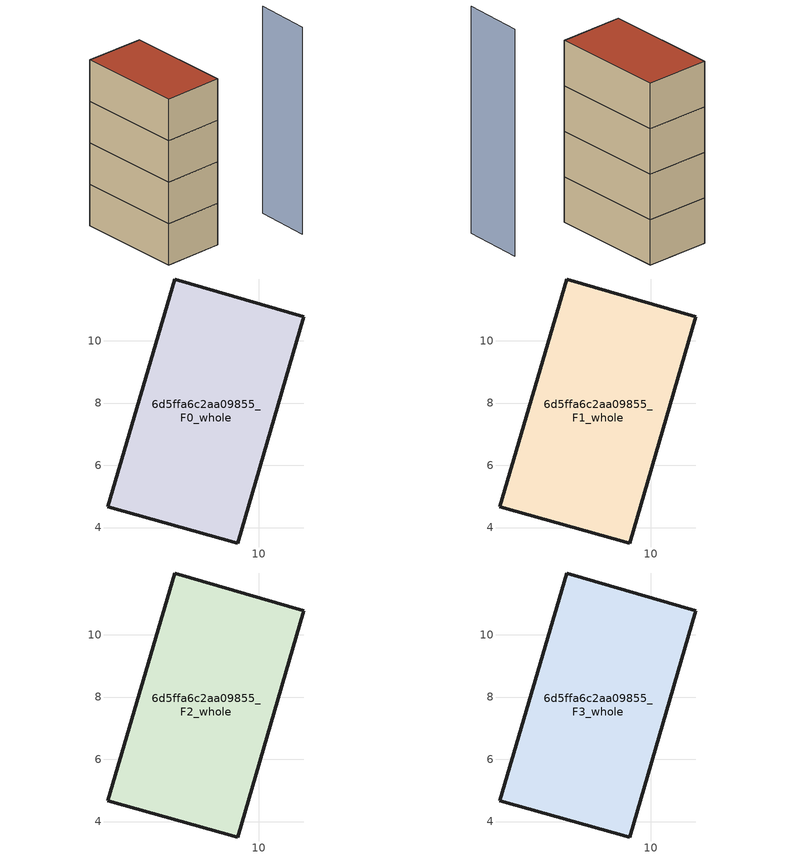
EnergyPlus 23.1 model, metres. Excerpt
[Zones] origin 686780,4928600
6d5ffa6c2aa09855_F0_whole
 floor ground (EU_floor_Construction): 9.32,3.5 11.44,10.76 7.3,11.99 5.16,4.67 z0
 wall outside (EU_wall_Construction): 9.32,3.5 5.16,4.67 7.3,11.99 11.44,10.76 9.32,3.5 z0:3
6d5ffa6c2aa09855_F1_whole
 floor to 6d5ffa6c2aa09855_F0_whole (EU_floor_Construction): 9.32,3.5 11.44,10.76 7.3,11.99 5.16,4.67 z3
 wall outside (EU_wall_Construction): 9.32,3.5 5.16,4.67 7.3,11.99 11.44,10.76 9.32,3.5 z3:6
6d5ffa6c2aa09855_F2_whole
 floor to 6d5ffa6c2aa09855_F1_whole (EU_floor_Construction): 9.32,3.5 11.44,10.76 7.3,11.99 5.16,4.67 z6
 wall outside (EU_wall_Construction): 9.32,3.5 5.16,4.67 7.3,11.99 11.44,10.76 9.32,3.5 z6:9
6d5ffa6c2aa09855_F3_whole
 floor to 6d5ffa6c2aa09855_F2_whole (EU_floor_Construction): 9.32,3.5 11.44,10.76 7.3,11.99 5.16,4.67 z9
 wall outside (EU_wall_Construction): 9.32,3.5 5.16,4.67 7.3,11.99 11.44,10.76 9.32,3.5 z9:12
 roof outside (EU_roof_Construction): 11.44,10.76 9.32,3.5 5.16,4.67 7.3,11.99 z12
shading: 13.44,-0.39 14.68,3.38 z0:15
[Building]
EU S2 Campaign: North Axis=0; Terrain=City; Solar Distribution=FullExterior
[Site:Location]
Bologna: Latitude=44.5; Longitude=11.25; Time Zone=1; Elevation=37
[SizingPeriod:WeatherFileDays]
AnnualSizingPeriod: Begin Month=1; Begin Day of Month=1; End Month=12; End Day of Month=31; Day of Week for Start Day=Monday; Use Weather File Daylight Saving Period=No; Use Weather File Rain and Snow Indicators=No
[MATERIAL]
EU_InternalMass_Material: Roughness=MediumRough; Thickness=0.1; Conductivity=1; Density=1800; Specific Heat=900; Thermal Absorptance=0.9; Solar Absorptance=0.7; Visible Absorptance=0.7
[MATERIAL:NOMASS] Roughness=MediumRough; Thermal Absorptance=0.9; Solar Absorptance=0.7; Visible Absorptance=0.7
Name | Thermal Resistance
EU_wall_NoMass | 0.781309
EU_roof_NoMass | 0.418499
EU_floor_NoMass | 0.563442
[CONSTRUCTION]
EU_wall_Construction: EU_wall_NoMass
EU_roof_Construction: EU_roof_NoMass
EU_floor_Construction: EU_floor_NoMass
EU_InternalMass_Construction: EU_InternalMass_Material
[ZONE] Type=1; Multiplier=1; Ceiling Height=autocalculate; Floor Area=autocalculate; Part of Total Floor Area=Yes
Name | Volume
6d5ffa6c2aa09855_F0_whole | 98.3635
6d5ffa6c2aa09855_F1_whole; 6d5ffa6c2aa09855_F2_whole; 6d5ffa6c2aa09855_F3_whole | 98.365
[INTERNALMASS] Construction=EU_InternalMass_Construction; Surface Area=32.7882
Name | Zone or ZoneList
6d5ffa6c2aa09855_F0_whole_EU_InternalMass | 6d5ffa6c2aa09855_F0_whole
6d5ffa6c2aa09855_F1_whole_EU_InternalMass | 6d5ffa6c2aa09855_F1_whole
6d5ffa6c2aa09855_F2_whole_EU_InternalMass | 6d5ffa6c2aa09855_F2_whole
6d5ffa6c2aa09855_F3_whole_EU_InternalMass | 6d5ffa6c2aa09855_F3_whole
[OTHEREQUIPMENT] Fuel Type=Electricity; Design Level Calculation Method=Watts/Area; Power per Zone Floor Area=1; Fraction Latent=0; Fraction Radiant=0; Fraction Lost=0; Carbon Dioxide Generation Rate=0; EndUse Subcategory=EU_Step8_InternalGains
Name | Zone or ZoneList or Space or SpaceList | Schedule
EU_Step8_InternalGain_6d5ffa6c2aa09855_F0_whole_f000 | 6d5ffa6c2aa09855_F0_whole | EU_Step8_GainSchedule_6d5ffa6c2aa09855_F0_whole_f000
EU_Step8_InternalGain_6d5ffa6c2aa09855_F1_whole_f000 | 6d5ffa6c2aa09855_F1_whole | EU_Step8_GainSchedule_6d5ffa6c2aa09855_F1_whole_f000
EU_Step8_InternalGain_6d5ffa6c2aa09855_F2_whole_f000 | 6d5ffa6c2aa09855_F2_whole | EU_Step8_GainSchedule_6d5ffa6c2aa09855_F2_whole_f000
EU_Step8_InternalGain_6d5ffa6c2aa09855_F3_whole_f000 | 6d5ffa6c2aa09855_F3_whole | EU_Step8_GainSchedule_6d5ffa6c2aa09855_F3_whole_f000
[ZONEVENTILATION:DESIGNFLOWRATE] Schedule=EU_AlwaysOn; Design Flow Rate Calculation Method=AirChanges/Hour; Air Changes per Hour=0.692607; Ventilation Type=Natural; Fan Pressure Rise=0; Fan Total Efficiency=1; Constant Term Coefficient=1; Temperature Term Coefficient=0; Velocity Term Coefficient=0; Velocity Squared Term Coefficient=0; Minimum Indoor Temperature=-100; Maximum Indoor Temperature=100; Delta Temperature=-100; Minimum Outdoor Temperature=-100; Maximum Outdoor Temperature=100; Maximum Wind Speed=40
Name | Zone or ZoneList or Space or SpaceList
EU_ConstantAir_6d5ffa6c2aa09855_F0_whole | 6d5ffa6c2aa09855_F0_whole
EU_ConstantAir_6d5ffa6c2aa09855_F1_whole | 6d5ffa6c2aa09855_F1_whole
EU_ConstantAir_6d5ffa6c2aa09855_F2_whole | 6d5ffa6c2aa09855_F2_whole
EU_ConstantAir_6d5ffa6c2aa09855_F3_whole | 6d5ffa6c2aa09855_F3_whole
[HVACTEMPLATE:THERMOSTAT] Constant Heating Setpoint=20; Constant Cooling Setpoint=50
EU_HeatOnly_6d5ffa6c2aa09855_F0_whole; EU_HeatOnly_6d5ffa6c2aa09855_F1_whole; EU_HeatOnly_6d5ffa6c2aa09855_F2_whole; EU_HeatOnly_6d5ffa6c2aa09855_F3_whole
[HVACTEMPLATE:ZONE:IDEALLOADSAIRSYSTEM] System Availability Schedule=EU_AlwaysOn; Maximum Heating Supply Air Temperature=50; Minimum Cooling Supply Air Temperature=13; Maximum Heating Supply Air Humidity Ratio=0.0156; Minimum Cooling Supply Air Humidity Ratio=0.0077; Heating Limit=NoLimit; Cooling Limit=NoLimit; Heating Availability Schedule=EU_AlwaysOn; Cooling Availability Schedule=EU_CoolingOff; Dehumidification Control Type=ConstantSensibleHeatRatio; Cooling Sensible Heat Ratio=0.7; Dehumidification Setpoint=60; Humidification Control Type=None; Humidification Setpoint=30; Outdoor Air Method=None; Outdoor Air Flow Rate per Person=0.00944; Outdoor Air Flow Rate per Zone Floor Area=0; Outdoor Air Flow Rate per Zone=0; Demand Controlled Ventilation Type=None; Outdoor Air Economizer Type=NoEconomizer; Heat Recovery Type=None; Sensible Heat Recovery Effectiveness=0.7; Latent Heat Recovery Effectiveness=0.65
Name | Template Thermostat
6d5ffa6c2aa09855_F0_whole | EU_HeatOnly_6d5ffa6c2aa09855_F0_whole
6d5ffa6c2aa09855_F1_whole | EU_HeatOnly_6d5ffa6c2aa09855_F1_whole
6d5ffa6c2aa09855_F2_whole | EU_HeatOnly_6d5ffa6c2aa09855_F2_whole
6d5ffa6c2aa09855_F3_whole | EU_HeatOnly_6d5ffa6c2aa09855_F3_whole
[SIZING:ZONE] Zone Cooling Design Supply Air Temperature Input Method=SupplyAirTemperature; Zone Cooling Design Supply Air Temperature=13; Zone Heating Design Supply Air Temperature Input Method=SupplyAirTemperature; Zone Heating Design Supply Air Temperature=50; Zone Cooling Design Supply Air Humidity Ratio=0.008; Zone Heating Design Supply Air Humidity Ratio=0.008; Cooling Design Air Flow Method=DesignDay; Cooling Design Air Flow Rate=0; Cooling Minimum Air Flow per Zone Floor Area=0.000762; Cooling Minimum Air Flow=0; Cooling Minimum Air Flow Fraction=0.2; Heating Design Air Flow Method=DesignDay; Heating Design Air Flow Rate=0; Heating Maximum Air Flow per Zone Floor Area=0.002032; Heating Maximum Air Flow=0.141576; Heating Maximum Air Flow Fraction=0.3; Account for Dedicated Outdoor Air System=No; Dedicated Outdoor Air System Control Strategy=NeutralSupplyAir; Dedicated Outdoor Air Low Setpoint Temperature for Design=autosize; Dedicated Outdoor Air High Setpoint Temperature for Design=autosize; Zone Load Sizing Method=Sensible Load Only No Latent Load; Zone Latent Cooling Design Supply Air Humidity Ratio Input Method=HumidityRatioDifference; Zone Cooling Design Supply Air Humidity Ratio Difference=0.005; Zone Latent Heating Design Supply Air Humidity Ratio Input Method=HumidityRatioDifference; Zone Humidification Design Supply Air Humidity Ratio Difference=0.005
6d5ffa6c2aa09855_F0_whole; 6d5ffa6c2aa09855_F1_whole; 6d5ffa6c2aa09855_F2_whole; 6d5ffa6c2aa09855_F3_whole
[SCHEDULE:CONSTANT]
Name | Hourly Value
EU_AlwaysOn | 1
EU_CoolingOff | 0
[SCHEDULE:FILE] Column Number=1; Rows to Skip at Top=0; Number of Hours of Data=8760; Column Separator=Comma; Interpolate to Timestep=No; Minutes per Item=60; Adjust Schedule for Daylight Savings=Yes
Name | File
EU_Step8_GainSchedule_6d5ffa6c2aa09855_F0_whole_f000 | ../../schedules/6d5ffa6c2aa09855/6d5ffa6c2aa09855_F0_whole_f000_gain.csv
EU_Step8_GainSchedule_6d5ffa6c2aa09855_F1_whole_f000 | ../../schedules/6d5ffa6c2aa09855/6d5ffa6c2aa09855_F1_whole_f000_gain.csv
EU_Step8_GainSchedule_6d5ffa6c2aa09855_F2_whole_f000 | ../../schedules/6d5ffa6c2aa09855/6d5ffa6c2aa09855_F2_whole_f000_gain.csv
EU_Step8_GainSchedule_6d5ffa6c2aa09855_F3_whole_f000 | ../../schedules/6d5ffa6c2aa09855/6d5ffa6c2aa09855_F3_whole_f000_gain.csv
